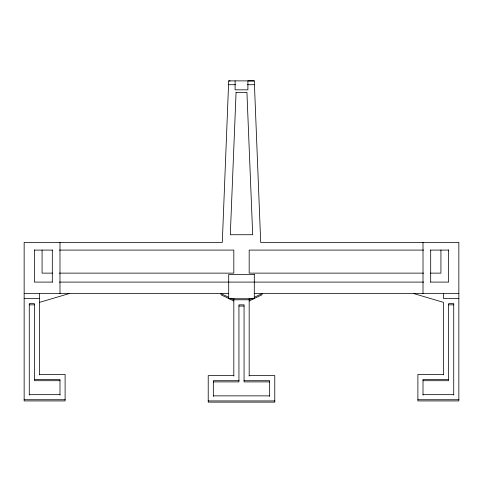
<?xml version="1.0" encoding="UTF-8"?>
<svg xmlns="http://www.w3.org/2000/svg" width="483" height="483" viewBox="0 0 483 483"><rect width="100%" height="100%" fill="white"/><g stroke="black" fill="none" stroke-linecap="round" stroke-linejoin="round"><path stroke-width="0.72" d="M443.491 374.44L417.892 374.44L417.892 400.926L458.85 400.926L458.85 242.412L260.699 242.412L254.299 80.89L235.1 80.872L228.701 80.909L222.301 242.412L24.15 242.412L24.15 400.926L65.108 400.926L65.108 374.44L39.509 374.44M252.549 298.162L249.18 299.786L233.82 299.786L230.451 298.162M254.571 297.184L261.979 293.616L261.979 294.817L249.18 300.987M39.509 302.376L69.081 293.616M228.701 80.909L230.204 80.909M228.701 84.712L235.475 84.712M247.525 84.712L254.299 84.712M34.39 250.091L52.629 250.091M59.415 250.091L233.82 250.091L233.82 273.13L59.367 273.13M423.585 250.091L249.18 250.091L249.18 273.13L423.633 273.13M430.371 250.091L448.61 250.091M52.599 273.13L42.069 273.13L42.069 250.091M430.401 273.13L440.931 273.13L440.931 250.091M52.496 282.096L34.39 282.096L34.39 249.898M59.288 282.096L423.712 282.096M430.504 282.096L448.61 282.096L448.61 249.898M24.15 293.616L228.701 293.616M254.299 293.616L458.85 293.616M24.15 298.585L39.509 298.585M458.85 298.585L443.491 298.585L443.491 293.616M29.27 304.839L34.39 304.839M448.61 304.839L453.73 304.839M238.94 306.041L244.06 306.041M233.82 375.641L208.221 375.641L208.221 402.128L274.779 402.128L274.779 375.641L249.18 375.641M34.39 379.499L59.989 379.499L59.989 395.148M448.61 379.499L423.011 379.499L423.011 395.148M59.989 380.701L34.39 380.701L34.39 303.638L29.27 303.638L29.27 395.118M238.94 380.701L213.341 380.701L213.341 396.35M244.06 380.701L269.659 380.701L269.659 396.35M423.011 380.701L448.61 380.701L448.61 303.638L453.73 303.638L453.73 395.118M213.341 381.902L238.94 381.902L238.94 304.839L244.06 304.839L244.06 381.902L269.659 381.902M29.27 394.665L59.989 394.665M423.011 394.665L453.73 394.665M213.341 395.867L269.659 395.867M24.15 399.725L65.108 399.725M417.892 399.725L458.85 399.725M208.221 400.926L274.779 400.926M254.299 80.89L247.9 80.872L247.9 89.832L235.1 89.832L235.1 80.872M413.919 293.616L443.491 302.376L443.491 374.893M228.429 297.184L221.021 293.616L221.021 294.817L233.82 300.987M430.691 250.091L430.691 282.096M423.011 242.412L423.011 293.616M249.18 298.416L249.18 376.094M233.82 298.416L233.82 376.094M59.989 242.412L59.989 293.616M52.309 250.091L52.309 282.096M39.509 293.616L39.509 374.893M236.072 92.392L230.3 234.732L252.7 234.732L246.928 92.392L236.072 92.392M254.299 274.41L228.701 274.41L228.701 298.736L254.299 298.736L254.299 274.41"/></g></svg>
